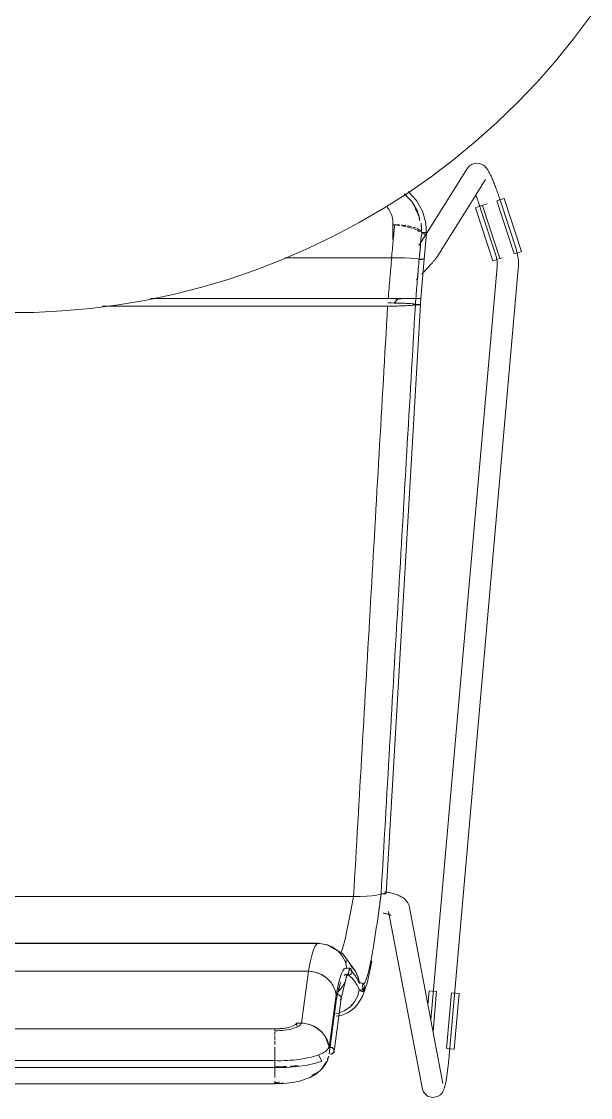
# Model space of a CAD drawing. Header units: millimetres. Extents: x 79795 to 317870, y -36033 to 97293.
# Drawn here: x 161682 to 162002, y 11463 to 12070 of the extents above; entities that cross this region are included whole.
import ezdxf

# ---------------------------------------------------------------- set-up
doc = ezdxf.new("R2010")
doc.units = ezdxf.units.MM
doc.header["$MEASUREMENT"] = 0
doc.layers.add('I-FURN', color=8, linetype='CONTINUOUS', lineweight=9)

msp = doc.modelspace()

# ---------------------------------------------------------------- linework, layer by layer
at = {"layer": 'I-FURN'}
for p, q in [((161992.7, 12059.82), (162002.27, 12072.64)), ((161982.62, 12047.4), (161992.7, 12059.82)), ((161972.05, 12035.39), (161982.62, 12047.4)), ((161961.01, 12023.81), (161972.05, 12035.39)), ((161949.52, 12012.68), (161961.01, 12023.81)), ((161937.59, 12002.02), (161949.52, 12012.68)), ((161925.24, 11991.85), (161937.59, 12002.02)), ((161912.49, 11982.18), (161925.24, 11991.85)), ((161933.88, 11988.07), (161935.61, 11989.29)), ((161935.61, 11989.29), (161937.84, 11989.88)), ((161937.84, 11989.88), (161939.81, 11989.71)), ((161939.81, 11989.71), (161941.19, 11989.18)), ((161941.19, 11989.18), (161942.11, 11988.62)), ((161942.11, 11988.62), (161942.74, 11988.1)), ((161942.74, 11988.1), (161943.2, 11987.63)), ((161899.37, 11973.02), (161912.49, 11982.18)), ((161932.99, 11986.95), (161909.95, 11950.18)), ((161933.88, 11988.07), (161932.99, 11986.95)), ((161943.2, 11987.63), (161943.57, 11987.21)), ((161943.57, 11987.21), (161943.88, 11986.81)), ((161943.88, 11986.81), (161944.16, 11986.41)), ((161944.16, 11986.41), (161944.42, 11986.03)), ((161944.42, 11986.03), (161944.66, 11985.64)), ((161944.66, 11985.64), (161944.89, 11985.24)), ((161944.89, 11985.24), (161945.12, 11984.83)), ((161945.12, 11984.83), (161945.35, 11984.4)), ((161945.35, 11984.4), (161945.58, 11983.96)), ((161945.58, 11983.96), (161945.81, 11983.5)), ((161945.81, 11983.5), (161946.04, 11983.03)), ((161946.04, 11983.03), (161946.27, 11982.54)), ((161946.27, 11982.54), (161946.51, 11982.03)), ((161915.85, 11936.99), (161943.16, 11980.58)), ((161946.51, 11982.03), (161946.75, 11981.5)), ((161946.75, 11981.5), (161946.99, 11980.96)), ((161946.99, 11980.96), (161947.23, 11980.39)), ((161947.23, 11980.39), (161947.48, 11979.82)), ((161947.48, 11979.82), (161947.72, 11979.22)), ((161947.72, 11979.22), (161947.97, 11978.61)), ((161947.97, 11978.61), (161948.22, 11977.98)), ((161948.22, 11977.98), (161948.47, 11977.34)), ((161948.47, 11977.34), (161948.73, 11976.69)), ((161948.73, 11976.69), (161948.98, 11976.03)), ((161948.98, 11976.03), (161949.24, 11975.35)), ((161885.9, 11964.4), (161899.37, 11973.02)), ((161901.67, 11968.18), (161897.41, 11972.64)), ((161904.35, 11968.76), (161899.61, 11973.91)), ((161937.79, 11971.69), (161938.03, 11971.07)), ((161938.03, 11971.07), (161938.26, 11970.43)), ((161938.26, 11970.43), (161938.5, 11969.78)), ((161949.24, 11975.35), (161949.49, 11974.66)), ((161949.49, 11974.66), (161949.75, 11973.96)), ((161949.75, 11973.96), (161950, 11973.25)), ((161950, 11973.25), (161950.25, 11972.54)), ((161950.25, 11972.54), (161950.51, 11971.82)), ((161950.51, 11971.82), (161950.76, 11971.09)), ((161950.76, 11971.09), (161951.01, 11970.35)), ((161951.01, 11970.35), (161951.25, 11969.62)), ((161951.72, 11969.35), (161953.67, 11969.98)), ((161953.67, 11969.98), (161963.36, 11939.97)), ((161872.09, 11956.32), (161885.9, 11964.4)), ((161905.03, 11962.35), (161901.67, 11968.18)), ((161907.74, 11962.75), (161904.35, 11968.76)), ((161937.51, 11964.76), (161939.47, 11965.39)), ((161937.51, 11964.76), (161947.2, 11934.76)), ((161938.5, 11969.78), (161938.73, 11969.13)), ((161938.73, 11969.13), (161938.97, 11968.46)), ((161938.97, 11968.46), (161939.2, 11967.79)), ((161939.2, 11967.79), (161939.44, 11967.11)), ((161939.44, 11967.11), (161939.67, 11966.42)), ((161939.47, 11965.39), (161941.44, 11966.03)), ((161939.67, 11966.42), (161939.9, 11965.73)), ((161939.9, 11965.73), (161940.13, 11965.04)), ((161940.13, 11965.04), (161940.23, 11964.71)), ((161940.23, 11964.71), (161948.95, 11937.9)), ((161951.25, 11936.06), (161941.56, 11966.07)), ((161944.13, 11966.9), (161941.65, 11966.1)), ((161949.63, 11968.67), (161959.31, 11938.67)), ((161949.74, 11968.71), (161951.72, 11969.35)), ((161951.25, 11969.62), (161951.5, 11968.88)), ((161951.5, 11968.88), (161951.65, 11968.42)), ((161960.36, 11941.6), (161951.65, 11968.42)), ((161909.61, 11956.23), (161907.74, 11962.75)), ((161857.96, 11948.8), (161872.09, 11956.32)), ((161890.9, 11955.11), (161891.95, 11955.11)), ((161890.96, 11946.6), (161890.96, 11956.35)), ((161909.9, 11949.32), (161909.61, 11956.23)), ((161843.55, 11941.86), (161857.96, 11948.8)), ((161909.59, 11949.6), (161905.68, 11943.36)), ((161910.02, 11950.21), (161908.6, 11935.72)), ((161828.87, 11935.49), (161843.55, 11941.86)), ((161960.37, 11941.56), (161960.36, 11941.6)), ((161960.7, 11940.47), (161960.37, 11941.56)), ((161960.99, 11939.36), (161960.7, 11940.47)), ((161963.36, 11939.97), (161961.4, 11939.34)), ((161813.95, 11929.72), (161828.87, 11935.49)), ((161890.25, 11936.55), (161830.14, 11936.55)), ((161830.14, 11936.55), (161890.25, 11936.55)), ((161894.01, 11936.53), (161890.25, 11936.55)), ((161890.37, 11936.55), (161894.01, 11936.53)), ((161897.55, 11936.45), (161894.11, 11936.53)), ((161894.11, 11936.53), (161897.55, 11936.45)), ((161900.65, 11936.34), (161897.55, 11936.45)), ((161897.61, 11936.45), (161900.65, 11936.34)), ((161903.12, 11936.19), (161900.65, 11936.34)), ((161900.69, 11936.34), (161903.13, 11936.19)), ((161904.86, 11936.01), (161903.12, 11936.19)), ((161903.14, 11936.19), (161904.86, 11936.01)), ((161905.75, 11935.82), (161904.86, 11936.01)), ((161904.86, 11936.01), (161905.75, 11935.82)), ((161906.22, 11935.82), (161905.75, 11935.82)), ((161905.75, 11935.82), (161906.22, 11935.82)), ((161905.76, 11935.63), (161906.24, 11935.62)), ((161906.23, 11935.62), (161905.76, 11935.63)), ((161906.72, 11935.83), (161906.22, 11935.82)), ((161906.22, 11935.82), (161906.71, 11935.83)), ((161906.73, 11935.62), (161906.23, 11935.62)), ((161906.24, 11935.62), (161906.73, 11935.62)), ((161906.71, 11935.83), (161907.21, 11935.82)), ((161907.21, 11935.82), (161906.72, 11935.83)), ((161906.73, 11935.62), (161907.22, 11935.63)), ((161907.22, 11935.63), (161906.73, 11935.62)), ((161908.6, 11935.72), (161906.77, 11913.52)), ((161907.66, 11935.81), (161907.21, 11935.82)), ((161907.21, 11935.82), (161907.66, 11935.81)), ((161907.22, 11935.63), (161907.68, 11935.64)), ((161907.67, 11935.64), (161907.22, 11935.63)), ((161908.05, 11935.8), (161907.66, 11935.81)), ((161907.66, 11935.81), (161908.04, 11935.8)), ((161908.04, 11935.8), (161908.34, 11935.77)), ((161908.34, 11935.77), (161908.05, 11935.8)), ((161908.35, 11935.67), (161908.05, 11935.65)), ((161908.06, 11935.65), (161908.35, 11935.67)), ((161908.53, 11935.75), (161908.34, 11935.77)), ((161908.35, 11935.67), (161908.54, 11935.7)), ((161908.53, 11935.7), (161908.35, 11935.67)), ((161908.6, 11935.72), (161908.53, 11935.75)), ((161908.53, 11935.75), (161908.6, 11935.72)), ((161908.6, 11935.72), (161908.53, 11935.7)), ((161908.54, 11935.7), (161908.6, 11935.72)), ((161913.03, 11933.54), (161912.73, 11933.2)), ((161913.32, 11933.86), (161913.03, 11933.54)), ((161913.59, 11934.17), (161913.32, 11933.86)), ((161913.85, 11934.47), (161913.59, 11934.17)), ((161914.09, 11934.75), (161913.85, 11934.47)), ((161914.32, 11935.01), (161914.09, 11934.75)), ((161914.53, 11935.26), (161914.32, 11935.01)), ((161914.74, 11935.51), (161914.53, 11935.26)), ((161914.92, 11935.74), (161914.74, 11935.51)), ((161915.1, 11935.96), (161914.92, 11935.74)), ((161915.28, 11936.18), (161915.1, 11935.96)), ((161915.45, 11936.41), (161915.28, 11936.18)), ((161915.64, 11936.67), (161915.45, 11936.41)), ((161915.85, 11936.99), (161915.64, 11936.67)), ((161949.15, 11935.39), (161947.2, 11934.76)), ((161948.95, 11937.9), (161949.14, 11937.26)), ((161949.14, 11937.26), (161949.3, 11936.62)), ((161951.13, 11936.02), (161949.15, 11935.39)), ((161949.3, 11936.62), (161949.44, 11935.97)), ((161949.44, 11935.97), (161949.56, 11935.32)), ((161949.56, 11935.32), (161949.65, 11934.67)), ((161949.65, 11934.67), (161949.71, 11934.01)), ((161949.71, 11934.01), (161949.75, 11933.35)), ((161952.51, 11936.47), (161951.34, 11936.09)), ((161961.4, 11939.34), (161959.43, 11938.7)), ((161961.23, 11938.25), (161960.99, 11939.36)), ((161961.42, 11937.12), (161961.23, 11938.25)), ((161961.57, 11935.99), (161961.42, 11937.12)), ((161961.68, 11934.85), (161961.57, 11935.99)), ((161961.74, 11933.71), (161961.68, 11934.85)), ((161961.75, 11932.57), (161961.74, 11933.71)), ((161798.81, 11924.54), (161813.95, 11929.72)), ((161907.68, 11927.74), (161907.23, 11927.25)), ((161908.13, 11928.21), (161907.68, 11927.74)), ((161908.57, 11928.68), (161908.13, 11928.21)), ((161909, 11929.15), (161908.57, 11928.68)), ((161909.43, 11929.6), (161909, 11929.15)), ((161909.84, 11930.04), (161909.43, 11929.6)), ((161910.24, 11930.48), (161909.84, 11930.04)), ((161910.63, 11930.9), (161910.24, 11930.48)), ((161911.02, 11931.32), (161910.63, 11930.9)), ((161911.38, 11931.72), (161911.02, 11931.32)), ((161911.74, 11932.11), (161911.38, 11931.72)), ((161912.08, 11932.49), (161911.74, 11932.11)), ((161912.41, 11932.85), (161912.08, 11932.49)), ((161912.73, 11933.2), (161912.41, 11932.85)), ((161949.69, 11931.34), (161912.41, 11506.99)), ((161922.7, 11486.97), (161961.64, 11930.29)), ((161949.74, 11932.02), (161949.69, 11931.36)), ((161949.69, 11931.36), (161949.69, 11931.34)), ((161949.75, 11932.68), (161949.74, 11932.02)), ((161949.75, 11933.35), (161949.75, 11932.68)), ((161961.64, 11930.29), (161961.72, 11931.43)), ((161961.72, 11931.43), (161961.75, 11932.57)), ((161783.48, 11919.98), (161798.81, 11924.54)), ((161904.87, 11924.77), (161904.39, 11924.26)), ((161752.32, 11912.71), (161767.97, 11916.03)), ((161767.97, 11916.03), (161783.48, 11919.98)), ((161720.69, 11907.96), (161736.55, 11910.02)), ((161727.47, 11909.27), (161888.04, 11909.27)), ((161888.04, 11909.27), (161727.47, 11909.27)), ((161736.55, 11910.02), (161752.32, 11912.71)), ((161754.57, 11913.59), (161888.31, 11913.59)), ((161888.31, 11913.59), (161754.57, 11913.59)), ((161906.5, 11910.16), (161887.21, 11578.25)), ((161888.04, 11909.27), (161891.83, 11909.3)), ((161891.84, 11911.03), (161888.16, 11911.06)), ((161888.31, 11913.59), (161892.1, 11913.58)), ((161892.1, 11913.58), (161888.31, 11913.59)), ((161891.53, 11910.91), (161894.11, 11913.58)), ((161891.83, 11909.3), (161895.39, 11909.37)), ((161895.39, 11910.95), (161891.84, 11911.03)), ((161892.1, 11913.58), (161895.66, 11913.58)), ((161895.67, 11913.58), (161892.1, 11913.58)), ((161895.66, 11913.47), (161892.1, 11913.46)), ((161892.1, 11913.46), (161895.66, 11913.47)), ((161898.51, 11910.83), (161895.39, 11910.95)), ((161895.39, 11909.37), (161898.52, 11909.5)), ((161895.67, 11913.58), (161898.79, 11913.57)), ((161898.8, 11913.57), (161895.67, 11913.58)), ((161901, 11910.67), (161898.51, 11910.83)), ((161898.52, 11909.5), (161901.03, 11909.66)), ((161901.28, 11913.49), (161898.78, 11913.48)), ((161898.78, 11913.48), (161901.28, 11913.49)), ((161898.8, 11913.57), (161901.3, 11913.56)), ((161901.3, 11913.56), (161898.8, 11913.57)), ((161902.75, 11910.47), (161901, 11910.67)), ((161901.03, 11909.66), (161902.77, 11909.85)), ((161903.03, 11913.5), (161901.28, 11913.49)), ((161901.28, 11913.49), (161903.03, 11913.5)), ((161901.3, 11913.56), (161903.04, 11913.54)), ((161903.05, 11913.54), (161901.3, 11913.56)), ((161903.66, 11910.26), (161902.75, 11910.47)), ((161902.77, 11909.85), (161903.66, 11910.06)), ((161903.04, 11913.54), (161903.93, 11913.53)), ((161903.94, 11913.53), (161903.05, 11913.54)), ((161904.13, 11910.27), (161903.66, 11910.26)), ((161903.66, 11910.06), (161904.13, 11910.06)), ((161903.93, 11913.53), (161904.4, 11913.53)), ((161904.4, 11913.52), (161903.93, 11913.52)), ((161903.93, 11913.52), (161904.4, 11913.52)), ((161904.41, 11913.53), (161903.94, 11913.53)), ((161904.62, 11910.27), (161904.13, 11910.27)), ((161904.13, 11910.06), (161904.63, 11910.05)), ((161904.4, 11913.53), (161904.9, 11913.53)), ((161904.89, 11913.51), (161904.4, 11913.52)), ((161904.4, 11913.52), (161904.9, 11913.51)), ((161904.9, 11913.53), (161904.41, 11913.53)), ((161905.11, 11910.27), (161904.62, 11910.27)), ((161904.63, 11910.05), (161905.12, 11910.06)), ((161905.38, 11913.52), (161904.89, 11913.51)), ((161904.9, 11913.53), (161905.39, 11913.53)), ((161905.39, 11913.53), (161904.9, 11913.53)), ((161904.9, 11913.51), (161905.39, 11913.52)), ((161905.56, 11910.26), (161905.11, 11910.27)), ((161905.12, 11910.06), (161905.57, 11910.07)), ((161905.84, 11913.52), (161905.38, 11913.52)), ((161905.39, 11913.53), (161905.84, 11913.53)), ((161905.85, 11913.53), (161905.39, 11913.53)), ((161905.39, 11913.52), (161905.84, 11913.52)), ((161905.95, 11910.24), (161905.56, 11910.26)), ((161905.57, 11910.07), (161905.95, 11910.09)), ((161905.84, 11913.53), (161906.22, 11913.53)), ((161906.22, 11913.52), (161905.84, 11913.52)), ((161905.84, 11913.52), (161906.22, 11913.52)), ((161906.23, 11913.53), (161905.85, 11913.53)), ((161906.24, 11910.22), (161905.95, 11910.24)), ((161905.95, 11910.09), (161906.25, 11910.11)), ((161906.22, 11913.53), (161906.52, 11913.53)), ((161906.51, 11913.52), (161906.22, 11913.52)), ((161906.22, 11913.52), (161906.52, 11913.52)), ((161906.52, 11913.53), (161906.23, 11913.53)), ((161906.43, 11910.19), (161906.24, 11910.22)), ((161906.25, 11910.11), (161906.43, 11910.14)), ((161906.5, 11910.16), (161906.43, 11910.19)), ((161906.43, 11910.14), (161906.5, 11910.16)), ((161906.5, 11910.16), (161906.77, 11913.52)), ((161906.7, 11913.52), (161906.51, 11913.52)), ((161906.52, 11913.53), (161906.7, 11913.52)), ((161906.71, 11913.52), (161906.52, 11913.53)), ((161906.52, 11913.52), (161906.71, 11913.52)), ((161906.7, 11913.52), (161906.77, 11913.52)), ((161906.77, 11913.52), (161906.7, 11913.52)), ((161906.71, 11913.52), (161906.77, 11913.52)), ((161906.77, 11913.52), (161906.71, 11913.52)), ((161672.77, 11905.6), (161688.77, 11905.74)), ((161688.77, 11905.74), (161704.75, 11906.53)), ((161704.75, 11906.53), (161720.69, 11907.96)), ((161485.39, 11576.54), (161868.79, 11576.54)), ((161868.79, 11576.54), (161485.39, 11576.54)), ((161868.79, 11576.54), (161872.56, 11576.6)), ((161872.56, 11576.6), (161868.87, 11576.54)), ((161872.56, 11576.6), (161876.1, 11576.75)), ((161876.14, 11576.75), (161872.62, 11576.6)), ((161876.1, 11576.75), (161879.2, 11576.99)), ((161879.2, 11576.99), (161876.14, 11576.75)), ((161879.2, 11576.99), (161881.69, 11577.3)), ((161881.7, 11577.3), (161879.23, 11576.99)), ((161881.69, 11577.3), (161883.44, 11577.67)), ((161883.44, 11577.67), (161881.7, 11577.3)), ((161883.44, 11577.67), (161884.34, 11578.07)), ((161884.34, 11578.07), (161883.44, 11577.67)), ((161884.34, 11578.07), (161884.81, 11578.05)), ((161884.82, 11578.05), (161884.34, 11578.07)), ((161884.81, 11578.05), (161885.31, 11578.04)), ((161885.31, 11578.04), (161884.82, 11578.05)), ((161885.31, 11578.04), (161885.8, 11578.05)), ((161885.81, 11578.05), (161885.31, 11578.04)), ((161885.8, 11578.05), (161886.26, 11578.07)), ((161886.26, 11578.07), (161885.81, 11578.05)), ((161886.26, 11578.07), (161886.64, 11578.11)), ((161886.65, 11578.11), (161886.26, 11578.07)), ((161886.67, 11578.4), (161886.29, 11578.44)), ((161886.3, 11578.44), (161886.68, 11578.4)), ((161887.11, 11579.16), (161886.4, 11579.28)), ((161886.64, 11578.11), (161886.94, 11578.15)), ((161886.95, 11578.15), (161886.65, 11578.11)), ((161886.96, 11578.36), (161886.67, 11578.4)), ((161886.68, 11578.4), (161886.97, 11578.36)), ((161887.8, 11579.04), (161887.11, 11579.16)), ((161887.21, 11578.25), (161887.15, 11578.31)), ((161887.15, 11578.31), (161887.21, 11578.25)), ((161888.48, 11578.9), (161887.8, 11579.04)), ((161889.15, 11578.76), (161888.48, 11578.9)), ((161889.8, 11578.61), (161889.15, 11578.76)), ((161890.45, 11578.44), (161889.8, 11578.61)), ((161891.08, 11578.27), (161890.45, 11578.44)), ((161891.69, 11578.09), (161891.08, 11578.27)), ((161892.3, 11577.9), (161891.69, 11578.09)), ((161892.89, 11577.69), (161892.3, 11577.9)), ((161893.47, 11577.47), (161892.89, 11577.69)), ((161894.04, 11577.24), (161893.47, 11577.47)), ((161894.6, 11576.98), (161894.04, 11577.24)), ((161895.15, 11576.71), (161894.6, 11576.98)), ((161895.69, 11576.42), (161895.15, 11576.71)), ((161896.23, 11576.1), (161895.69, 11576.42)), ((161896.77, 11575.74), (161896.23, 11576.1)), ((161897.3, 11575.34), (161896.77, 11575.74)), ((161897.83, 11574.88), (161897.3, 11575.34)), ((161898.35, 11574.37), (161897.83, 11574.88)), ((161898.86, 11573.77), (161898.35, 11574.37)), ((161899.34, 11573.08), (161898.86, 11573.77)), ((161899.78, 11572.29), (161899.34, 11573.08)), ((161900.14, 11571.4), (161899.78, 11572.29)), ((161900.4, 11570.41), (161900.14, 11571.4)), ((161919.22, 11471.12), (161900.4, 11570.41)), ((161886.06, 11567.15), (161885.57, 11567.25)), ((161886.53, 11567.05), (161886.06, 11567.15)), ((161886.98, 11566.94), (161886.53, 11567.05)), ((161887.4, 11566.84), (161886.98, 11566.94)), ((161887.79, 11566.73), (161887.4, 11566.84)), ((161888.16, 11566.62), (161887.79, 11566.73)), ((161888.5, 11566.51), (161888.16, 11566.62)), ((161888.8, 11566.41), (161888.5, 11566.51)), ((161888.61, 11568.17), (161907.43, 11468.88)), ((161889.07, 11566.31), (161888.8, 11566.41)), ((161889.3, 11566.21), (161889.07, 11566.31)), ((161889.49, 11566.12), (161889.3, 11566.21)), ((161889.65, 11566.05), (161889.49, 11566.12)), ((161889.73, 11566), (161889.65, 11566.05)), ((161889.81, 11565.96), (161889.73, 11566)), ((161889.83, 11565.94), (161889.81, 11565.96)), ((161504.7, 11550.04), (161849.49, 11550.04)), ((161849.49, 11550.04), (161504.7, 11550.04)), ((161848.95, 11550.19), (161544.15, 11550.19)), ((161848.95, 11550.19), (161853.98, 11549.39)), ((161853.28, 11549.56), (161849.49, 11550.04)), ((161849.49, 11550.03), (161853.28, 11549.56)), ((161853.28, 11549.56), (161856.84, 11548.19)), ((161856.85, 11548.2), (161853.28, 11549.56)), ((161853.98, 11549.39), (161857.16, 11548.02)), ((161854.14, 11549.32), (161862.79, 11544.21)), ((161856.84, 11548.19), (161859.98, 11546.02)), ((161859.98, 11546.03), (161856.85, 11548.2)), ((161862.49, 11543.15), (161859.98, 11546.03)), ((161859.98, 11546.02), (161862.49, 11543.15)), ((161862.49, 11543.15), (161864.24, 11539.76)), ((161864.24, 11539.76), (161862.49, 11543.15)), ((161862.79, 11544.21), (161869.77, 11534.67)), ((161865.14, 11536.05), (161864.24, 11539.76)), ((161878.37, 11536.27), (161879.1, 11540.34)), ((161510.74, 11534.44), (161843.45, 11534.44)), ((161843.45, 11534.44), (161510.74, 11534.44)), ((161843.45, 11534.44), (161839.59, 11505.16)), ((161847.22, 11533.96), (161843.45, 11534.44)), ((161850.77, 11532.64), (161847.22, 11533.96)), ((161864.78, 11530.69), (161866.95, 11536.01)), ((161865.61, 11536.21), (161865.14, 11536.05)), ((161865.14, 11536.04), (161865.61, 11536.2)), ((161866.11, 11536.25), (161865.61, 11536.21)), ((161865.61, 11536.2), (161866.1, 11536.24)), ((161865.82, 11532.25), (161866.65, 11536.15)), ((161866.1, 11536.24), (161866.59, 11536.16)), ((161866.6, 11536.16), (161866.11, 11536.25)), ((161866.59, 11536.16), (161867.04, 11535.96)), ((161867.05, 11535.96), (161866.6, 11536.16)), ((161867.04, 11535.96), (161867.43, 11535.64)), ((161867.43, 11535.65), (161867.05, 11535.96)), ((161867.32, 11537.43), (161869.71, 11534.59)), ((161869.72, 11534.59), (161867.32, 11537.43)), ((161867.72, 11535.24), (161867.43, 11535.65)), ((161867.43, 11535.64), (161867.72, 11535.24)), ((161867.72, 11533.34), (161867.43, 11532.94)), ((161867.43, 11532.94), (161867.72, 11533.34)), ((161867.72, 11535.24), (161867.91, 11534.78)), ((161867.91, 11534.78), (161867.72, 11535.24)), ((161867.91, 11533.8), (161867.72, 11533.34)), ((161867.72, 11533.34), (161867.91, 11533.8)), ((161867.91, 11534.78), (161867.98, 11534.29)), ((161867.98, 11534.29), (161867.91, 11534.78)), ((161867.98, 11534.29), (161867.91, 11533.8)), ((161867.91, 11533.8), (161867.98, 11534.29)), ((161869.71, 11534.59), (161871.35, 11531.27)), ((161871.36, 11531.27), (161869.72, 11534.59)), ((161869.77, 11534.67), (161870.66, 11532.92)), ((161876.48, 11527.75), (161878.37, 11536.27)), ((161853.88, 11530.57), (161850.77, 11532.64)), ((161856.37, 11527.82), (161853.88, 11530.57)), ((161861.81, 11519.08), (161864.78, 11530.69)), ((161862.49, 11525.43), (161864.24, 11528.82)), ((161864.24, 11528.82), (161865.14, 11532.54)), ((161865.61, 11532.38), (161865.14, 11532.54)), ((161865.14, 11532.54), (161865.61, 11532.38)), ((161866.1, 11532.34), (161865.61, 11532.38)), ((161865.61, 11532.38), (161866.11, 11532.34)), ((161866.59, 11532.42), (161866.1, 11532.34)), ((161866.11, 11532.34), (161866.6, 11532.42)), ((161867.04, 11532.62), (161866.59, 11532.42)), ((161866.6, 11532.42), (161867.05, 11532.62)), ((161867.43, 11532.94), (161867.04, 11532.62)), ((161867.05, 11532.62), (161867.43, 11532.94)), ((161871.35, 11531.27), (161872.15, 11527.65)), ((161872.15, 11527.66), (161871.36, 11531.27)), ((161872.62, 11527.81), (161872.15, 11527.66)), ((161872.15, 11527.65), (161872.62, 11527.8)), ((161873.12, 11527.84), (161872.62, 11527.81)), ((161872.62, 11527.8), (161873.12, 11527.83)), ((161873.61, 11527.75), (161873.12, 11527.84)), ((161873.12, 11527.83), (161873.61, 11527.74)), ((161874.06, 11527.54), (161873.61, 11527.75)), ((161873.61, 11527.74), (161874.06, 11527.54)), ((161873.8, 11520.13), (161876.48, 11527.75)), ((161874.06, 11527.54), (161874.44, 11527.22)), ((161874.44, 11527.22), (161874.06, 11527.54)), ((161860.23, 11523.02), (161858.85, 11516.73)), ((161859.96, 11521.25), (161859.47, 11521.22)), ((161860.46, 11521.17), (161859.96, 11521.25)), ((161859.98, 11522.55), (161862.49, 11525.43)), ((161860.98, 11525.46), (161860.23, 11523.02)), ((161871.19, 11520.54), (161872.1, 11524.17)), ((161872.57, 11524.01), (161872.1, 11524.17)), ((161872.1, 11524.17), (161872.57, 11524)), ((161873, 11523.25), (161874.17, 11522.92)), ((161873.56, 11524.04), (161873.06, 11523.96)), ((161873.06, 11523.96), (161873.56, 11524.04)), ((161874.01, 11524.23), (161873.56, 11524.04)), ((161873.56, 11524.04), (161874.01, 11524.23)), ((161874.17, 11522.92), (161873.98, 11526.77)), ((161874.4, 11524.54), (161874.01, 11524.23)), ((161874.01, 11524.23), (161874.4, 11524.54)), ((161874.7, 11524.93), (161874.4, 11524.54)), ((161874.4, 11524.54), (161874.7, 11524.93)), ((161874.44, 11527.22), (161874.73, 11526.82)), ((161874.73, 11526.82), (161874.44, 11527.22)), ((161874.89, 11525.39), (161874.7, 11524.93)), ((161874.7, 11524.93), (161874.9, 11525.39)), ((161874.73, 11526.82), (161874.91, 11526.36)), ((161874.91, 11526.36), (161874.73, 11526.82)), ((161874.97, 11525.87), (161874.89, 11525.39)), ((161874.9, 11525.39), (161874.97, 11525.87)), ((161874.91, 11526.36), (161874.97, 11525.87)), ((161874.97, 11525.87), (161874.91, 11526.36)), ((161911.36, 11523.47), (161910.67, 11515.57)), ((161911.36, 11523.47), (161913.4, 11523.29)), ((161913.4, 11523.29), (161915.47, 11523.11)), ((161913.62, 11500.62), (161915.59, 11523.1)), ((161924.04, 11522.36), (161921.28, 11490.95)), ((161924.16, 11522.34), (161926.23, 11522.16)), ((161928.27, 11521.98), (161925.51, 11490.57)), ((161926.23, 11522.16), (161928.27, 11521.98)), ((161855.13, 11487.82), (161858.98, 11517.51)), ((161855.15, 11491.36), (161859, 11521.06)), ((161857.97, 11489.38), (161861.83, 11519.15)), ((161860.91, 11520.98), (161860.46, 11521.17)), ((161861.29, 11520.68), (161860.91, 11520.98)), ((161861.58, 11520.3), (161861.29, 11520.68)), ((161861.29, 11518.09), (161861.59, 11518.48)), ((161861.77, 11519.86), (161861.58, 11520.3)), ((161861.59, 11518.48), (161861.78, 11518.92)), ((161861.84, 11519.39), (161861.77, 11519.86)), ((161861.78, 11518.92), (161861.84, 11519.39)), ((161866.97, 11514.39), (161869.45, 11517.22)), ((161868.07, 11515.49), (161866.97, 11514.39)), ((161869.45, 11517.22), (161871.19, 11520.54)), ((161869.56, 11514.05), (161871.3, 11516.01)), ((161871.3, 11516.01), (161873.8, 11520.13)), ((161860.37, 11510.82), (161858.63, 11510.45)), ((161858.63, 11510.45), (161860.37, 11510.82)), ((161859.09, 11509.16), (161860.51, 11509.3)), ((161860.37, 11510.82), (161863.89, 11512.22)), ((161860.51, 11509.3), (161863.02, 11509.96)), ((161863.02, 11509.96), (161865.39, 11510.99)), ((161863.89, 11512.22), (161866.97, 11514.39)), ((161865.39, 11510.99), (161867.59, 11512.37)), ((161867.59, 11512.37), (161869.56, 11514.05)), ((161834.88, 11503.58), (161832.9, 11502.91)), ((161836.23, 11504.37), (161834.88, 11503.58)), ((161836.87, 11505.23), (161836.23, 11504.37)), ((161836.87, 11503.56), (161836.87, 11505.23)), ((161839.59, 11505.16), (161836.87, 11505.23)), ((161824.52, 11501.97), (161529.67, 11501.97)), ((161529.67, 11501.91), (161824.52, 11501.91)), ((161827.56, 11502.08), (161824.52, 11501.97)), ((161824.52, 11500.38), (161824.52, 11498.64)), ((161824.52, 11498.06), (161824.52, 11495.59)), ((161830.41, 11502.4), (161827.56, 11502.08)), ((161832.9, 11502.91), (161830.41, 11502.4)), ((161824.52, 11495.07), (161824.52, 11493.23)), ((161824.52, 11491.6), (161824.52, 11484.04)), ((161855.59, 11491.35), (161855.9, 11493.79)), ((161923.47, 11490.75), (161921.4, 11490.93)), ((161824.52, 11484.04), (161824.52, 11487.85)), ((161850.95, 11483.79), (161849.19, 11487.33)), ((161922.47, 11484.56), (161922.54, 11485.31)), ((161922.54, 11485.31), (161922.61, 11486.06)), ((161922.61, 11486.06), (161922.68, 11486.81)), ((161922.68, 11486.81), (161922.7, 11486.97)), ((161925.51, 11490.57), (161923.47, 11490.75)), ((161824.52, 11484.07), (161529.67, 11484.07)), ((161529.67, 11480.11), (161824.52, 11480.11)), ((161824.52, 11483.73), (161824.52, 11483.96)), ((161824.52, 11483.96), (161824.52, 11480.11)), ((161824.52, 11483.4), (161824.52, 11483.73)), ((161824.52, 11482.99), (161824.52, 11483.4)), ((161824.52, 11482.51), (161824.52, 11482.99)), ((161824.52, 11482.01), (161824.52, 11482.51)), ((161824.52, 11481.52), (161824.52, 11482.01)), ((161824.52, 11481.07), (161824.52, 11481.52)), ((161824.52, 11480.68), (161824.52, 11481.07)), ((161824.52, 11480.37), (161824.52, 11480.68)), ((161824.52, 11480.18), (161824.52, 11480.37)), ((161824.52, 11477.33), (161824.52, 11480.35)), ((161824.52, 11480.35), (161824.52, 11477.34)), ((161824.52, 11480.11), (161831.06, 11480.2)), ((161824.52, 11480.11), (161824.52, 11480.18)), ((161831.06, 11480.2), (161837.18, 11480.69)), ((161837.18, 11480.69), (161842.8, 11481.53)), ((161842.8, 11481.53), (161847.49, 11482.63)), ((161847.49, 11482.63), (161850.95, 11483.79)), ((161848.34, 11477), (161850.81, 11479.29)), ((161850.81, 11479.29), (161853.49, 11483.19)), ((161853.49, 11483.19), (161853.59, 11483.39)), ((161921.74, 11478.13), (161921.83, 11478.8)), ((161921.83, 11478.8), (161921.91, 11479.49)), ((161921.91, 11479.49), (161922, 11480.19)), ((161922, 11480.19), (161922.08, 11480.9)), ((161922.08, 11480.9), (161922.16, 11481.62)), ((161922.16, 11481.62), (161922.24, 11482.34)), ((161922.24, 11482.34), (161922.32, 11483.08)), ((161922.32, 11483.08), (161922.4, 11483.81)), ((161922.4, 11483.81), (161922.47, 11484.56)), ((161824.52, 11477.17), (161824.52, 11474.59)), ((161838.41, 11472.48), (161844.45, 11474.61)), ((161844.45, 11474.61), (161848.34, 11477)), ((161920.83, 11472.2), (161920.92, 11472.72)), ((161920.92, 11472.72), (161921.02, 11473.25)), ((161921.02, 11473.25), (161921.11, 11473.8)), ((161921.11, 11473.8), (161921.2, 11474.37)), ((161921.2, 11474.37), (161921.29, 11474.96)), ((161921.29, 11474.96), (161921.39, 11475.56)), ((161921.39, 11475.56), (161921.48, 11476.18)), ((161921.48, 11476.18), (161921.57, 11476.81)), ((161921.57, 11476.81), (161921.65, 11477.46)), ((161921.65, 11477.46), (161921.74, 11478.13)), ((161529.67, 11471.07), (161824.52, 11471.07)), ((161824.52, 11472.56), (161824.52, 11471.09)), ((161824.52, 11471.07), (161824.52, 11471.24)), ((161824.52, 11471.07), (161829.55, 11471.18)), ((161829.55, 11471.18), (161834.37, 11471.69)), ((161834.37, 11471.69), (161838.41, 11472.48)), ((161907.51, 11468.47), (161907.43, 11468.88)), ((161907.65, 11467.95), (161907.51, 11468.47)), ((161907.86, 11467.33), (161907.65, 11467.95)), ((161908.24, 11466.53), (161907.86, 11467.33)), ((161919.06, 11466.43), (161919.37, 11466.99)), ((161919.37, 11466.99), (161919.58, 11467.46)), ((161919.58, 11467.46), (161919.75, 11467.89)), ((161919.75, 11467.89), (161919.89, 11468.29)), ((161919.89, 11468.29), (161920.02, 11468.69)), ((161920.02, 11468.69), (161920.13, 11469.09)), ((161920.13, 11469.09), (161920.24, 11469.49)), ((161920.24, 11469.49), (161920.34, 11469.9)), ((161920.34, 11469.9), (161920.44, 11470.33)), ((161920.44, 11470.33), (161920.54, 11470.77)), ((161920.54, 11470.77), (161920.64, 11471.23)), ((161920.64, 11471.23), (161920.73, 11471.71)), ((161920.73, 11471.71), (161920.83, 11472.2)), ((161908.99, 11465.45), (161908.24, 11466.53)), ((161910.56, 11464.12), (161908.99, 11465.45)), ((161910.56, 11464.12), (161913.31, 11463.29)), ((161913.31, 11463.29), (161916.07, 11463.77)), ((161916.07, 11463.77), (161917.73, 11464.82)), ((161917.73, 11464.82), (161918.58, 11465.72)), ((161918.58, 11465.72), (161919.06, 11466.43))]:
    msp.add_line(p, q, dxfattribs=at)
for centre, major_axis, ratio, start_param, end_param in [((161843.32, 11519.37), (-15.78, 0), 0.955139, 3.737469, 4.704147), ((161843.32, 11519.37), (-15.78, 0), 0.955139, 3.495799, 3.737346), ((161843.32, 11519.37), (-15.78, 0), 0.955139, 3.254129, 3.495629), ((161859.88, 11519.38), (-1.96, 0), 0.955139, 2.379629, 4.923331), ((161824.52, 11486.82), (0, -15.75), 0.000004, 2.669107, 2.851347), ((161824.52, 11475.35), (12.4, 0), 0.287441, 4.712389, 4.932602)]:
    msp.add_ellipse(centre, major_axis=major_axis, ratio=ratio, start_param=start_param, end_param=end_param, dxfattribs=at)
for points in [[(161897.36, 11972.62), (161897.82, 11972.24), (161898.28, 11971.85), (161898.73, 11971.45)], [(161891.95, 11955.11), (161891.69, 11952.08), (161891.15, 11945.94), (161890.56, 11939.69), (161890.25, 11936.55)], [(161890.96, 11956.62), (161890.97, 11956.12), (161890.95, 11955.61), (161890.9, 11955.11)], [(161891.95, 11955.11), (161892.9, 11955.1), (161893.82, 11955.07), (161894.73, 11955.01)], [(161894.79, 11954.69), (161894.32, 11954.76), (161893.84, 11954.81), (161893.36, 11954.86)], [(161895.67, 11954.94), (161896.57, 11954.86), (161897.45, 11954.76), (161898.3, 11954.64)], [(161898.48, 11954.04), (161897.83, 11954.18), (161897.16, 11954.32), (161896.48, 11954.44)], [(161901.73, 11953.19), (161900.93, 11953.44), (161900.05, 11953.67), (161899.13, 11953.89)], [(161899.15, 11954.5), (161900, 11954.36), (161900.8, 11954.2), (161901.54, 11954.01)], [(161904.36, 11952.2), (161903.72, 11952.49), (161902.98, 11952.77), (161902.16, 11953.04)], [(161902.2, 11953.83), (161902.93, 11953.62), (161903.57, 11953.38), (161904.17, 11953.14)], [(161906.18, 11951.13), (161905.77, 11951.45), (161905.25, 11951.77), (161904.6, 11952.08)], [(161906.84, 11956.05), (161907.03, 11954.82), (161907.07, 11953.56), (161907.08, 11952.3)], [(161907.15, 11951.6), (161907.13, 11952.5), (161907.07, 11953.4), (161906.97, 11954.29)], [(161909.84, 11949.47), (161909.8, 11949.51), (161909.68, 11949.61), (161909.38, 11949.74), (161908.99, 11949.86), (161908.54, 11949.95), (161908.05, 11950.02), (161907.55, 11950.05), (161907.23, 11950.05), (161907.08, 11950.04)], [(161906.47, 11942.71), (161906.24, 11940.43), (161906.01, 11938.13), (161905.78, 11935.82)], [(161890.37, 11936.55), (161890.03, 11932.73), (161889.68, 11928.91), (161889.34, 11925.08)], [(161903.94, 11913.53), (161904.24, 11917.25), (161904.84, 11924.68), (161905.45, 11932.11), (161905.75, 11935.82)], [(161889.34, 11925.08), (161889, 11921.25), (161888.65, 11917.42), (161888.31, 11913.59)], [(161888.04, 11909.27), (161884.85, 11853.74), (161881.65, 11798.21), (161878.46, 11742.78)], [(161884.34, 11578.07), (161887.56, 11633.3), (161894, 11743.9), (161900.44, 11854.66), (161903.66, 11910.06)], [(161903.93, 11913.53), (161903.89, 11912.95), (161903.8, 11911.8), (161903.71, 11910.64), (161903.66, 11910.06)], [(161903.93, 11913.52), (161903.88, 11912.97), (161903.79, 11911.89), (161903.7, 11910.81), (161903.66, 11910.26)], [(161903.66, 11910.26), (161904.25, 11910.28), (161905.76, 11910.28), (161906.5, 11910.2), (161906.5, 11910.16)], [(161878.46, 11742.78), (161875.26, 11687.32), (161872.07, 11631.9), (161868.87, 11576.54)], [(161884.33, 11578.06), (161883.93, 11574.93), (161883.54, 11571.77), (161883.14, 11568.65)], [(161849.49, 11550.03), (161849.31, 11550.13), (161849.13, 11550.19), (161848.95, 11550.19)], [(161864.74, 11540.51), (161864.69, 11540.04), (161864.63, 11539.57), (161864.58, 11539.11)], [(161865.14, 11536.04), (161864.11, 11536.59), (161862.07, 11534.62), (161860.02, 11526.56), (161859, 11521.06)], [(161861.6, 11528.38), (161860.94, 11526.49), (161860.28, 11523.68), (161859.62, 11520.64)], [(161865.14, 11532.54), (161864.59, 11532.83), (161864.05, 11532.69), (161863.5, 11532.12)], [(161839.34, 11505.15), (161839.21, 11504.59), (161838.27, 11503.49), (161834.95, 11502.09), (161830.15, 11501.13), (161826.41, 11500.87), (161824.52, 11500.84)], [(161855.15, 11491.36), (161855, 11492.6), (161854.42, 11494.98), (161852.66, 11498.32), (161850.13, 11501.16), (161846.99, 11503.35), (161843.38, 11504.76), (161840.88, 11505.12), (161839.59, 11505.16)], [(161825.36, 11501.92), (161828.14, 11501.98), (161830.68, 11502.34), (161832.9, 11502.86)], [(161854.95, 11491.37), (161854.6, 11490.64), (161853.29, 11489.24), (161850.82, 11487.97), (161849.36, 11487.4)], [(161853.17, 11496.87), (161853.87, 11495.61), (161854.27, 11494.25), (161854.61, 11492.87)], [(161854.69, 11486.48), (161854.53, 11485.8), (161854.32, 11485.13), (161854.07, 11484.47)], [(161831.12, 11480.74), (161828.94, 11480.63), (161826.74, 11480.6), (161824.52, 11480.64)], [(161837.67, 11481.32), (161836.26, 11481.14), (161834.81, 11480.97), (161833.33, 11480.86)], [(161829.12, 11471.35), (161827.65, 11471.22), (161826.1, 11471.15), (161824.52, 11471.16)]]:
    msp.add_open_spline(points, degree=3, dxfattribs=at)
for points, knots in [([(161887.79, 11965), (161888.56, 11964.09), (161890.49, 11961.09), (161891.12, 11957.49), (161890.9, 11955.11)], [0.5, 0.5, 0.5, 0.5, 0.6666667, 1, 1, 1, 1]), ([(161902.98, 11966.23), (161903.55, 11965.34), (161905.21, 11962.52), (161905.83, 11959.41), (161906.11, 11957.27)], [0.591443, 0.591443, 0.591443, 0.591443, 0.6666667, 0.8236682, 0.8236682, 0.8236682, 0.8236682]), ([(161906.11, 11958.38), (161905.72, 11959.72), (161904.99, 11961.68), (161903.98, 11963.51), (161903.63, 11964.08)], [0.2297626, 0.2297626, 0.2297626, 0.2297626, 0.3333333, 0.3824546, 0.3824546, 0.3824546, 0.3824546]), ([(161904.67, 11952.93), (161905.35, 11952.61), (161906.48, 11951.91), (161907.04, 11951.16), (161907.19, 11950.77)], [0.6690305, 0.6690305, 0.6690305, 0.6690305, 0.8333333, 1, 1, 1, 1]), ([(161907.07, 11949.61), (161906.87, 11947.55), (161906.43, 11942.98), (161905.99, 11938.34), (161905.75, 11935.82)], [0.0788661, 0.0788661, 0.0788661, 0.0788661, 0.5, 1, 1, 1, 1]), ([(161907.19, 11950.77), (161907.33, 11950.79), (161907.61, 11950.82), (161908.04, 11950.84), (161908.41, 11950.83), (161908.7, 11950.8), (161908.97, 11950.77), (161909.22, 11950.72), (161909.45, 11950.66), (161909.64, 11950.59), (161909.84, 11950.5), (161909.94, 11950.41), (161909.97, 11950.36)], [0, 0, 0, 0, 0.0555556, 0.1111111, 0.1666667, 0.1944444, 0.2222222, 0.2777778, 0.3055556, 0.3333333, 0.3888889, 0.4444444, 0.4444444, 0.4444444, 0.4444444]), ([(161903.93, 11913.52), (161904.23, 11917.21), (161904.68, 11922.54), (161905.12, 11927.87), (161905.25, 11929.52)], [0, 0, 0, 0, 0.5, 0.7233886, 0.7233886, 0.7233886, 0.7233886]), ([(161903.66, 11910.06), (161903.39, 11909.92), (161902, 11909.71), (161898.64, 11909.49), (161895.47, 11909.37), (161891.87, 11909.29), (161889.32, 11909.27), (161888.04, 11909.27)], [-1, -1, -1, -1, -0.666667, -0.5, -0.333333, -0.166667, 0, 0, 0, 0]), ([(161888.16, 11911.06), (161890.67, 11911.06), (161894.44, 11911), (161898.62, 11910.84), (161901.97, 11910.62), (161903.37, 11910.41), (161903.66, 11910.26)], [-0.996036, -0.996036, -0.996036, -0.996036, -0.6666667, -0.5, -0.3333333, 0, 0, 0, 0]), ([(161906.5, 11910.16), (161906.5, 11910.14), (161906.36, 11910.12), (161905.97, 11910.09), (161905.59, 11910.07), (161905.13, 11910.06), (161904.63, 11910.05), (161904.13, 11910.05), (161903.81, 11910.06), (161903.66, 11910.06)], [-0.498493, -0.498493, -0.498493, -0.498493, -0.375, -0.3125, -0.25, -0.1875, -0.125, -0.0625, 0, 0, 0, 0]), ([(161868.79, 11576.54), (161867.82, 11571.15), (161865.87, 11560.37), (161863.44, 11549.66), (161861.98, 11545.41), (161861.49, 11544.26)], [0, 0, 0, 0, 0.25, 0.5, 0.625, 0.625, 0.625, 0.625]), ([(161884.34, 11578.07), (161883.33, 11570.52), (161881.29, 11555.3), (161878.24, 11536.87), (161875.81, 11528.57), (161874.38, 11526.97), (161873.98, 11526.77)], [0, 0, 0, 0, 0.25, 0.5, 0.75, 0.8499411, 0.8499411, 0.8499411, 0.8499411]), ([(161848.95, 11550.19), (161848.12, 11550.19), (161846.29, 11547.8), (161844.46, 11540.16), (161843.45, 11534.44)], [0.0892847, 0.0892847, 0.0892847, 0.0892847, 0.5, 1, 1, 1, 1]), ([(161872.15, 11527.65), (161870.98, 11530.06), (161869.35, 11532.72), (161867.72, 11534.39), (161867.27, 11534.78)], [0, 0, 0, 0, 0.5, 0.6963068, 0.6963068, 0.6963068, 0.6963068]), ([(161872.1, 11524.17), (161870.94, 11526.57), (161868.84, 11530), (161866.75, 11531.79), (161865.82, 11532.25)], [0, 0, 0, 0, 0.5, 0.9025383, 0.9025383, 0.9025383, 0.9025383]), ([(161875.87, 11526.38), (161875.63, 11525.75), (161874.38, 11522.84), (161873.12, 11522.61), (161872.1, 11524.17)], [0.6929173, 0.6929173, 0.6929173, 0.6929173, 0.75, 1, 1, 1, 1]), ([(161843.12, 11504.61), (161844.36, 11504.28), (161847.88, 11502.86), (161851.18, 11500.39), (161852.32, 11498.24)], [-0.8333333, -0.8333333, -0.8333333, -0.8333333, -0.6666667, -0.3333333, -0.3333333, -0.3333333, -0.3333333]), ([(161856.4, 11491.45), (161856.52, 11491.41), (161856.75, 11491.31), (161857.17, 11491.03), (161857.62, 11490.49), (161857.87, 11489.62), (161857.65, 11488.84), (161857.25, 11488.32), (161856.87, 11488.03), (161856.41, 11487.84), (161856.08, 11487.8), (161855.91, 11487.79)], [-0.8125, -0.8125, -0.8125, -0.8125, -0.765625, -0.71875, -0.625, -0.5, -0.375, -0.3125, -0.25, -0.1875, -0.125, -0.125, -0.125, -0.125]), ([(161856.01, 11487.78), (161856.15, 11487.77), (161856.37, 11487.79), (161856.66, 11487.86), (161856.93, 11487.95), (161857.25, 11488.14), (161857.57, 11488.43), (161857.8, 11488.78), (161857.94, 11489.13), (161857.98, 11489.44), (161857.99, 11489.72), (161857.95, 11489.98), (161857.88, 11490.23), (161857.77, 11490.49), (161857.58, 11490.8), (161857.25, 11491.12), (161856.86, 11491.36), (161856.5, 11491.47), (161856.24, 11491.52), (161856.08, 11491.54), (161856.01, 11491.55)], [0.1111111, 0.1111111, 0.1111111, 0.1111111, 0.1666667, 0.1944444, 0.2222222, 0.2777778, 0.3333333, 0.3888889, 0.4444444, 0.4791667, 0.5138889, 0.5486111, 0.5833333, 0.6180556, 0.6527778, 0.7222222, 0.7916667, 0.8263889, 0.8611111, 0.8888889, 0.8888889, 0.8888889, 0.8888889]), ([(161849.19, 11487.33), (161847.77, 11486.79), (161844.44, 11485.8), (161838.37, 11484.7), (161831.52, 11484.07), (161826.87, 11484), (161824.52, 11484.04)], [0.3397465, 0.3397465, 0.3397465, 0.3397465, 0.5, 0.6666667, 0.8333333, 0.9999948, 0.9999948, 0.9999948, 0.9999948]), ([(161850.02, 11478.56), (161850.97, 11479.35), (161852.64, 11481.17), (161854.24, 11483.98), (161854.71, 11485.9), (161854.87, 11486.63)], [0.5, 0.5, 0.5, 0.5, 0.6666667, 0.8333333, 0.9365189, 0.9365189, 0.9365189, 0.9365189]), ([(161845.39, 11475.91), (161845.9, 11476.1), (161847.25, 11476.66), (161848.51, 11477.4), (161849.23, 11477.93)], [0.260519, 0.260519, 0.260519, 0.260519, 0.3333333, 0.4544474, 0.4544474, 0.4544474, 0.4544474])]:
    msp.add_open_spline(points, degree=3, knots=knots, dxfattribs=at)

doc.saveas('drawing.dxf')
